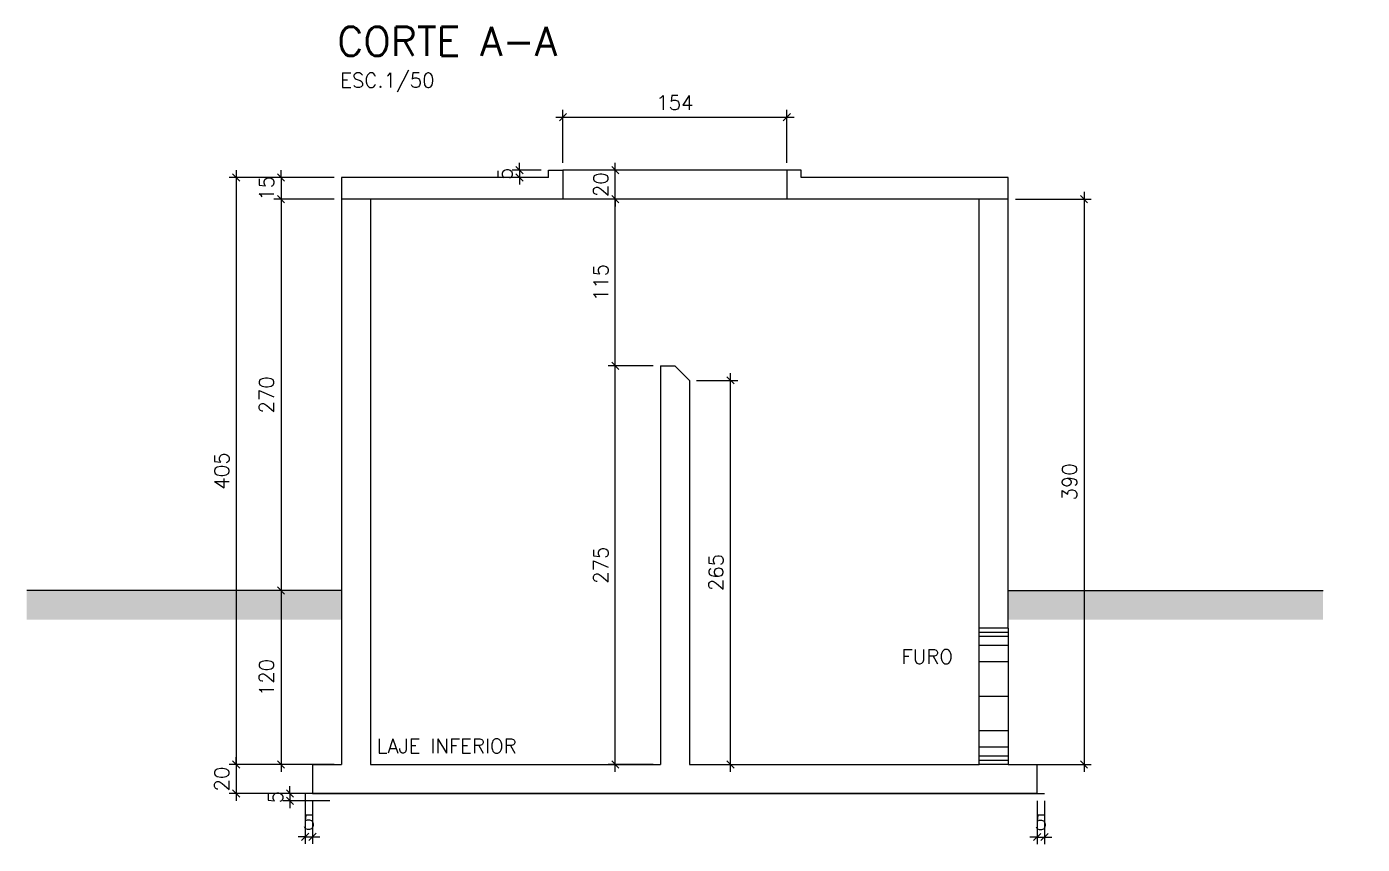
# Model space of a CAD drawing. Header units: inches. Extents: x 204712 to 217368, y 8428740 to 8432917.
# Drawn here: x 207433 to 208355, y 8431010 to 8431574 of the extents above; entities that cross this region are included whole.
import ezdxf

# ---------------------------------------------------------------- set-up
doc = ezdxf.new("R2010")
doc.units = ezdxf.units.IN
doc.header["$LTSCALE"] = 10
doc.header["$MEASUREMENT"] = 0
doc.linetypes.add('DASHDOT', pattern=[1, 0.5, -0.25, 0, -0.25])
for name, color, linetype in [('01', 1, 'Continuous'), ('02', 2, 'Continuous'), ('05', 5, 'Continuous'), ('1', 1, 'Continuous'), ('3', 3, 'Continuous'), ('4', 4, 'Continuous'), ('ARQ-PAREDE-G', 4, 'Continuous'), ('BAR-EIXOS', 80, 'DASHDOT'), ('LAYER1', 1, 'Continuous'), ('LAYER5', 5, 'Continuous'), ('Layer8', 8, 'Continuous')]:
    doc.layers.add(name, color=color, linetype=linetype)
doc.styles.add('ROMANS', font='romans')
doc.styles.add('STYLE-ROMANS', font='romans.shx')
doc.dimstyles.new('1-50', dxfattribs={"dimtxt": 10, "dimasz": 5, "dimexe": 5, "dimexo": 5, "dimgap": 5, "dimtad": 1, "dimdec": 0, "dimzin": 12, "dimdsep": 46, "dimtxsty": 'STYLE-ROMANS', "dimblk1": 'OBLIQUE', "dimblk2": 'OBLIQUE', "dimsah": 1, "dimcen": 0, "dimdle": 5, "dimclrd": 1, "dimclre": 1, "dimclrt": 3, "dimadec": 1, "dimazin": 3, "dimtfac": 1, "dimtdec": 0, "dimtix": 1, "dimtmove": 1, "dimatfit": 3, "dimldrblk": 'OPEN30', "dimfxl": 0, "dimtolj": 1, "dimtzin": 0, "dimarcsym": 0})

# ---------------------------------------------------------------- blocks, each defined once
blk = doc.blocks.new('_Oblique')
at = {"layer": 'BAR-EIXOS', "color": 0, "lineweight": -2}
blk.add_line((-0.5, -0.5), (0.5, 0.5), dxfattribs=at)
blk = doc.blocks.new('*D29')
at = {"layer": 'Defpoints', "color": 0}
for p in [(207652.49, 8431045.36), (207614.99, 8431040.36), (207647.49, 8431040.36)]:
    blk.add_point(p, dxfattribs=at)
at = {"layer": 'LAYER1', "color": 1, "lineweight": -2}
for p, q in [((207647.49, 8431045.36), (207609.99, 8431045.36)), ((207614.99, 8431045.36), (207614.99, 8431050.36)), ((207614.99, 8431045.36), (207614.99, 8431040.36)), ((207642.49, 8431040.36), (207609.99, 8431040.36)), ((207614.99, 8431040.36), (207614.99, 8431035.36))]:
    blk.add_line(p, q, dxfattribs=at)
at = {"layer": 'LAYER1', "color": 1, "lineweight": -2, "xscale": 5, "yscale": 5, "zscale": 5}
for p, rotation in [((207614.99, 8431045.36), 270), ((207614.99, 8431040.36), 90)]:
    blk.add_blockref('_Oblique', p, dxfattribs=dict(at, rotation=rotation))
at = {"layer": 'LAYER1', "color": 3, "insert": (207604.99, 8431042.86), "char_height": 10, "attachment_point": 5, "rotation": 90, "style": 'ROMANS'}
blk.add_mtext('\\A1;5', dxfattribs=at)
blk = doc.blocks.new('_Open30')
at = {"layer": 'Layer8', "color": 0, "lineweight": -2}
for p, q in [((-1, 0.27), (0, 0)), ((0, 0), (-1, -0.27)), ((0, 0), (-1, 0))]:
    blk.add_line(p, q, dxfattribs=at)
blk = doc.blocks.new('*D30')
at = {"layer": 'Defpoints', "color": 0}
for p in [(207625.55, 8431045.36), (207630.55, 8431045.36), (207630.55, 8431015.57)]:
    blk.add_point(p, dxfattribs=at)
at = {"layer": 'LAYER1', "color": 1, "lineweight": -2}
for p, q in [((207625.55, 8431040.36), (207625.55, 8431010.57)), ((207630.55, 8431040.36), (207630.55, 8431010.57)), ((207625.55, 8431015.57), (207620.55, 8431015.57)), ((207625.55, 8431015.57), (207630.55, 8431015.57)), ((207630.55, 8431015.57), (207635.55, 8431015.57))]:
    blk.add_line(p, q, dxfattribs=at)
at = {"layer": 'LAYER1', "color": 1, "lineweight": -2, "xscale": 5, "yscale": 5, "zscale": 5}
blk.add_blockref('_Oblique', (207625.55, 8431015.57), dxfattribs=at)
at = {"layer": 'LAYER1', "color": 1, "lineweight": -2, "xscale": 5, "yscale": 5, "zscale": 5, "rotation": 180}
blk.add_blockref('_Oblique', (207630.55, 8431015.57), dxfattribs=at)
at = {"layer": 'LAYER1', "color": 3, "insert": (207628.05, 8431025.57), "char_height": 10, "attachment_point": 5, "style": 'ROMANS'}
blk.add_mtext('\\A1;5', dxfattribs=at)
blk = doc.blocks.new('*D31')
at = {"layer": 'Defpoints', "color": 0}
for p in [(208130.55, 8431045.31), (208135.55, 8431045.36), (208135.55, 8431015.37)]:
    blk.add_point(p, dxfattribs=at)
at = {"layer": 'LAYER1', "color": 1, "lineweight": -2}
for p, q in [((208130.55, 8431040.31), (208130.55, 8431010.37)), ((208135.55, 8431040.36), (208135.55, 8431010.37)), ((208130.55, 8431015.37), (208125.55, 8431015.37)), ((208130.55, 8431015.37), (208135.55, 8431015.37)), ((208135.55, 8431015.37), (208140.55, 8431015.37))]:
    blk.add_line(p, q, dxfattribs=at)
at = {"layer": 'LAYER1', "color": 1, "lineweight": -2, "xscale": 5, "yscale": 5, "zscale": 5}
blk.add_blockref('_Oblique', (208130.55, 8431015.37), dxfattribs=at)
at = {"layer": 'LAYER1', "color": 1, "lineweight": -2, "xscale": 5, "yscale": 5, "zscale": 5, "rotation": 180}
blk.add_blockref('_Oblique', (208135.55, 8431015.37), dxfattribs=at)
at = {"layer": 'LAYER1', "color": 3, "insert": (208133.05, 8431025.37), "char_height": 10, "attachment_point": 5, "style": 'ROMANS'}
blk.add_mtext('\\A1;5', dxfattribs=at)
blk = doc.blocks.new('*D49')
at = {"layer": '05', "color": 1, "lineweight": -2}
for p, q in [((207788.34, 8431475.36), (207768.31, 8431475.36)), ((207773.31, 8431475.36), (207773.31, 8431480.36)), ((207773.31, 8431475.36), (207773.31, 8431470.36)), ((207788.34, 8431470.36), (207768.31, 8431470.36)), ((207773.31, 8431470.36), (207773.31, 8431465.36))]:
    blk.add_line(p, q, dxfattribs=at)
at = {"layer": 'Defpoints', "color": 0}
for p in [(207793.34, 8431475.36, -124148.93), (207773.31, 8431470.36), (207793.34, 8431470.36, -124148.93)]:
    blk.add_point(p, dxfattribs=at)
at = {"layer": '05', "color": 1, "lineweight": -2, "xscale": 5, "yscale": 5, "zscale": 5}
for p, rotation in [((207773.31, 8431475.36), 270), ((207773.31, 8431470.36), 90)]:
    blk.add_blockref('_Oblique', p, dxfattribs=dict(at, rotation=rotation))
at = {"layer": '05', "color": 3, "insert": (207763.31, 8431472.86), "char_height": 10, "attachment_point": 5, "rotation": 90, "style": 'ROMANS'}
blk.add_mtext('\\A1;5', dxfattribs=at)
blk = doc.blocks.new('*D32')
at = {"layer": '05', "color": 1, "lineweight": -2}
for p, q in [((207608.81, 8431470.36), (207608.81, 8431475.36)), ((207623.81, 8431470.36), (207603.81, 8431470.36)), ((207608.81, 8431470.36), (207608.81, 8431455.36)), ((207623.81, 8431455.36), (207603.81, 8431455.36)), ((207608.81, 8431455.36), (207608.81, 8431450.36))]:
    blk.add_line(p, q, dxfattribs=at)
at = {"layer": 'Defpoints', "color": 0}
for p in [(207628.81, 8431470.36, -124148.93), (207608.81, 8431455.36), (207628.81, 8431455.36, -124148.93)]:
    blk.add_point(p, dxfattribs=at)
at = {"layer": '05', "color": 1, "lineweight": -2, "xscale": 5, "yscale": 5, "zscale": 5}
for p, rotation in [((207608.81, 8431470.36), 270), ((207608.81, 8431455.36), 90)]:
    blk.add_blockref('_Oblique', p, dxfattribs=dict(at, rotation=rotation))
at = {"layer": '05', "color": 3, "insert": (207598.81, 8431462.86), "char_height": 10, "attachment_point": 5, "rotation": 90, "style": 'ROMANS'}
blk.add_mtext('\\A1;15', dxfattribs=at)
blk = doc.blocks.new('*D50')
at = {"layer": '05', "color": 1, "lineweight": -2}
for p, q in [((207577.95, 8431065.36), (207577.95, 8431070.36)), ((207625.55, 8431065.36), (207572.95, 8431065.36)), ((207577.95, 8431065.36), (207577.95, 8431045.36)), ((207625.55, 8431045.36), (207572.95, 8431045.36)), ((207577.95, 8431045.36), (207577.95, 8431040.36))]:
    blk.add_line(p, q, dxfattribs=at)
at = {"layer": 'Defpoints', "color": 0}
for p in [(207630.55, 8431065.36, -124148.93), (207577.95, 8431045.36), (207630.55, 8431045.36, 0.8)]:
    blk.add_point(p, dxfattribs=at)
at = {"layer": '05', "color": 1, "lineweight": -2, "xscale": 5, "yscale": 5, "zscale": 5}
for p, rotation in [((207577.95, 8431065.36), 270), ((207577.95, 8431045.36), 90)]:
    blk.add_blockref('_Oblique', p, dxfattribs=dict(at, rotation=rotation))
at = {"layer": '05', "color": 3, "insert": (207567.95, 8431055.36), "char_height": 10, "attachment_point": 5, "rotation": 90, "style": 'ROMANS'}
blk.add_mtext('\\A1;20', dxfattribs=at)
blk = doc.blocks.new('*D55')
at = {"layer": '1', "color": 1, "lineweight": -2}
for p, q in [((208162.81, 8431460.36), (208162.81, 8431060.36)), ((208115.55, 8431455.36), (208167.81, 8431455.36)), ((208115.55, 8431065.36), (208167.81, 8431065.36))]:
    blk.add_line(p, q, dxfattribs=at)
at = {"layer": 'Defpoints', "color": 0}
for p in [(208110.55, 8431455.36, -124148.93), (208110.55, 8431065.36, -124148.93), (208162.81, 8431065.36)]:
    blk.add_point(p, dxfattribs=at)
at = {"layer": '1', "color": 1, "lineweight": -2, "xscale": 5, "yscale": 5, "zscale": 5}
for p, rotation in [((208162.81, 8431455.36), 90), ((208162.81, 8431065.36), 270)]:
    blk.add_blockref('_Oblique', p, dxfattribs=dict(at, rotation=rotation))
at = {"layer": '1', "color": 3, "insert": (208152.81, 8431260.36), "char_height": 10, "attachment_point": 5, "rotation": 90, "style": 'ROMANS'}
blk.add_mtext('\\A1;390', dxfattribs=at)
blk = doc.blocks.new('*D39')
at = {"layer": '1', "color": 1, "lineweight": -2}
for p, q in [((207798.34, 8431511.92), (207962.75, 8431511.92)), ((207803.34, 8431480.36), (207803.34, 8431516.92)), ((207957.75, 8431480.36), (207957.75, 8431516.92))]:
    blk.add_line(p, q, dxfattribs=at)
at = {"layer": 'Defpoints', "color": 0}
for p in [(207957.75, 8431511.92), (207803.34, 8431475.36), (207957.75, 8431475.36)]:
    blk.add_point(p, dxfattribs=at)
at = {"layer": '1', "color": 1, "lineweight": -2, "xscale": 5, "yscale": 5, "zscale": 5, "rotation": 180}
blk.add_blockref('_Oblique', (207803.34, 8431511.92), dxfattribs=at)
at = {"layer": '1', "color": 1, "lineweight": -2, "xscale": 5, "yscale": 5, "zscale": 5}
blk.add_blockref('_Oblique', (207957.75, 8431511.92), dxfattribs=at)
at = {"layer": '1', "color": 3, "insert": (207880.55, 8431521.92), "char_height": 10, "attachment_point": 5, "style": 'ROMANS'}
blk.add_mtext('\\A1;154', dxfattribs=at)
blk = doc.blocks.new('*D57')
at = {"layer": '1', "color": 1, "lineweight": -2}
for p, q in [((207577.95, 8431475.36), (207577.95, 8431060.36)), ((207645.55, 8431470.36), (207572.95, 8431470.36)), ((207645.55, 8431065.36), (207572.95, 8431065.36))]:
    blk.add_line(p, q, dxfattribs=at)
at = {"layer": 'Defpoints', "color": 0}
for p in [(207650.55, 8431470.36), (207577.95, 8431065.36), (207650.55, 8431065.36)]:
    blk.add_point(p, dxfattribs=at)
at = {"layer": '1', "color": 1, "lineweight": -2, "xscale": 5, "yscale": 5, "zscale": 5}
for p, rotation in [((207577.95, 8431470.36), 90), ((207577.95, 8431065.36), 270)]:
    blk.add_blockref('_Oblique', p, dxfattribs=dict(at, rotation=rotation))
at = {"layer": '1', "color": 3, "insert": (207567.95, 8431267.86), "char_height": 10, "attachment_point": 5, "rotation": 90, "style": 'ROMANS'}
blk.add_mtext('\\A1;405', dxfattribs=at)
blk = doc.blocks.new('*D58')
at = {"layer": '1', "color": 1, "lineweight": -2}
for p, q in [((207865.55, 8431340.36), (207834.46, 8431340.36)), ((207839.46, 8431060.36), (207839.46, 8431345.36)), ((207865.55, 8431065.36), (207834.46, 8431065.36))]:
    blk.add_line(p, q, dxfattribs=at)
at = {"layer": 'Defpoints', "color": 0}
for p in [(207839.46, 8431340.36), (207870.55, 8431340.36), (207870.55, 8431065.36)]:
    blk.add_point(p, dxfattribs=at)
at = {"layer": '1', "color": 1, "lineweight": -2, "xscale": 5, "yscale": 5, "zscale": 5}
for p, rotation in [((207839.46, 8431340.36), 90), ((207839.46, 8431065.36), 270)]:
    blk.add_blockref('_Oblique', p, dxfattribs=dict(at, rotation=rotation))
at = {"layer": '1', "color": 3, "insert": (207829.46, 8431202.86), "char_height": 10, "attachment_point": 5, "rotation": 90, "style": 'ROMANS'}
blk.add_mtext('\\A1;275', dxfattribs=at)
blk = doc.blocks.new('*D59')
at = {"layer": '1', "color": 1, "lineweight": -2}
for p, q in [((207839.46, 8431335.36), (207839.46, 8431460.36)), ((207865.55, 8431340.36), (207834.46, 8431340.36))]:
    blk.add_line(p, q, dxfattribs=at)
at = {"layer": 'Defpoints', "color": 0}
for p in [(207839.46, 8431455.36), (207839.46, 8431455.36), (207870.55, 8431340.36)]:
    blk.add_point(p, dxfattribs=at)
at = {"layer": '1', "color": 1, "lineweight": -2, "xscale": 5, "yscale": 5, "zscale": 5}
for p, rotation in [((207839.46, 8431455.36), 90), ((207839.46, 8431340.36), 270)]:
    blk.add_blockref('_Oblique', p, dxfattribs=dict(at, rotation=rotation))
at = {"layer": '1', "color": 3, "insert": (207829.46, 8431397.86), "char_height": 10, "attachment_point": 5, "rotation": 90, "style": 'ROMANS'}
blk.add_mtext('\\A1;115', dxfattribs=at)
blk = doc.blocks.new('*D60')
at = {"layer": '1', "color": 1, "lineweight": -2}
for p, q in [((207836.96, 8431475.36), (207834.46, 8431475.36)), ((207839.46, 8431475.36), (207839.46, 8431480.36)), ((207839.46, 8431455.36), (207839.46, 8431475.36)), ((207839.46, 8431455.36), (207839.46, 8431450.36))]:
    blk.add_line(p, q, dxfattribs=at)
at = {"layer": 'Defpoints', "color": 0}
for p in [(207839.46, 8431475.36), (207841.96, 8431475.36), (207839.46, 8431455.36)]:
    blk.add_point(p, dxfattribs=at)
at = {"layer": '1', "color": 1, "lineweight": -2, "xscale": 5, "yscale": 5, "zscale": 5}
for p, rotation in [((207839.46, 8431475.36), 270), ((207839.46, 8431455.36), 90)]:
    blk.add_blockref('_Oblique', p, dxfattribs=dict(at, rotation=rotation))
at = {"layer": '1', "color": 3, "insert": (207829.46, 8431465.36), "char_height": 10, "attachment_point": 5, "rotation": 90, "style": 'ROMANS'}
blk.add_mtext('\\A1;20', dxfattribs=at)
blk = doc.blocks.new('*D61')
at = {"layer": '1', "color": 1, "lineweight": -2}
for p, q in [((207895.55, 8431330.36), (207923.88, 8431330.36)), ((207918.88, 8431060.36), (207918.88, 8431335.36)), ((207895.55, 8431065.36), (207923.88, 8431065.36))]:
    blk.add_line(p, q, dxfattribs=at)
at = {"layer": 'Defpoints', "color": 0}
for p in [(207890.55, 8431330.36), (207918.88, 8431330.36), (207890.55, 8431065.36)]:
    blk.add_point(p, dxfattribs=at)
at = {"layer": '1', "color": 1, "lineweight": -2, "xscale": 5, "yscale": 5, "zscale": 5}
for p, rotation in [((207918.88, 8431330.36), 90), ((207918.88, 8431065.36), 270)]:
    blk.add_blockref('_Oblique', p, dxfattribs=dict(at, rotation=rotation))
at = {"layer": '1', "color": 3, "insert": (207908.88, 8431197.86), "char_height": 10, "attachment_point": 5, "rotation": 90, "style": 'ROMANS'}
blk.add_mtext('\\A1;265', dxfattribs=at)
blk = doc.blocks.new('*D62')
at = {"layer": '1', "color": 1, "lineweight": -2}
for p, q in [((207608.81, 8431460.36), (207608.81, 8431180.38)), ((207645.55, 8431455.36), (207603.81, 8431455.36)), ((207645.55, 8431185.38), (207603.81, 8431185.38))]:
    blk.add_line(p, q, dxfattribs=at)
at = {"layer": 'Defpoints', "color": 0}
for p in [(207650.55, 8431455.36), (207608.81, 8431185.38), (207650.55, 8431185.38)]:
    blk.add_point(p, dxfattribs=at)
at = {"layer": '1', "color": 1, "lineweight": -2, "xscale": 5, "yscale": 5, "zscale": 5}
for p, rotation in [((207608.81, 8431455.36), 90), ((207608.81, 8431185.38), 270)]:
    blk.add_blockref('_Oblique', p, dxfattribs=dict(at, rotation=rotation))
at = {"layer": '1', "color": 3, "insert": (207598.81, 8431320.37), "char_height": 10, "attachment_point": 5, "rotation": 90, "style": 'ROMANS'}
blk.add_mtext('\\A1;270', dxfattribs=at)
blk = doc.blocks.new('*D63')
at = {"layer": '1', "color": 1, "lineweight": -2}
for p, q in [((207608.81, 8431190.38), (207608.81, 8431060.36)), ((207645.55, 8431185.38), (207603.81, 8431185.38))]:
    blk.add_line(p, q, dxfattribs=at)
at = {"layer": 'Defpoints', "color": 0}
for p in [(207650.55, 8431185.38), (207608.81, 8431065.36), (207608.81, 8431065.36)]:
    blk.add_point(p, dxfattribs=at)
at = {"layer": '1', "color": 1, "lineweight": -2, "xscale": 5, "yscale": 5, "zscale": 5}
for p, rotation in [((207608.81, 8431185.38), 90), ((207608.81, 8431065.36), 270)]:
    blk.add_blockref('_Oblique', p, dxfattribs=dict(at, rotation=rotation))
at = {"layer": '1', "color": 3, "insert": (207598.81, 8431125.37), "char_height": 10, "attachment_point": 5, "rotation": 90, "style": 'ROMANS'}
blk.add_mtext('\\A1;120', dxfattribs=at)

msp = doc.modelspace()

# ---------------------------------------------------------------- hatches: boundary and pattern name
at = {"layer": 'LAYER1'}
h = msp.add_hatch(dxfattribs=at)
h.set_pattern_fill('AR-PARQ1', color=256, scale=2, angle=45)
h.set_pattern_definition([(135, (-372332.244, -158060.432), (-33.9411255, 4e-15), [24, -24]), (135, (-372329.415, -158057.603), (-33.9411255, 4e-15), [24, -24]), (135, (-372326.587, -158054.775), (-33.9411255, 4e-15), [24, -24]), (135, (-372323.758, -158051.947), (-33.9411255, 4e-15), [24, -24]), (135, (-372320.93, -158049.118), (-33.9411255, 4e-15), [24, -24]), (135, (-372318.101, -158046.29), (-33.9411255, 4e-15), [24, -24]), (135, (-372315.273, -158043.461), (-33.9411255, 4e-15), [24, -24]), (45, (-372349.214, -158043.461), (33.9411255, -4e-15), [24, -24]), (45, (-372352.043, -158040.633), (33.9411255, -4e-15), [24, -24]), (45, (-372354.87, -158037.804), (33.9411255, -4e-15), [24, -24]), (45, (-372357.7, -158034.976), (33.9411255, -4e-15), [24, -24]), (45, (-372360.528, -158032.148), (33.9411255, -4e-15), [24, -24]), (45, (-372363.356, -158029.32), (33.9411255, -4e-15), [24, -24]), (45, (-372366.185, -158026.49), (33.9411255, -4e-15), [24, -24])])
h.paths.add_polyline_path([(207650.55, 8431185.38), (207433.36, 8431185.38), (207433.36, 8431165.38), (207650.55, 8431165.38)])
h.paths.add_polyline_path([(208327.74, 8431185.38), (208110.55, 8431185.38), (208110.55, 8431165.38), (208327.74, 8431165.38)])
h.paths.add_polyline_path([(208667.16, 8431185.36), (208567.32, 8431185.36), (208567.32, 8431165.36), (208667.16, 8431165.36)])
h.paths.add_polyline_path([(209050.56, 8431185.36), (208907.16, 8431185.36), (208907.16, 8431165.36), (209050.56, 8431165.36)])

# ---------------------------------------------------------------- linework, layer by layer
at = {"layer": '01', "linetype": 'ByBlock', "flags": 128}
for points in [[(207957.75, 8431475.36), (207803.34, 8431475.36)], [(207957.75, 8431455.36), (207803.34, 8431455.36)]]:
    msp.add_lwpolyline(points, dxfattribs=at)
at = {"layer": '02'}
for p, q in [((208090.55, 8431065.36), (208090.55, 8431159.4)), ((208110.55, 8431159.4), (208110.55, 8431065.36))]:
    msp.add_line(p, q, dxfattribs=at)
at = {"layer": '05'}
for p, q in [((207625.55, 8431045.36), (207625.55, 8431040.36)), ((208130.55, 8431045.36), (208135.55, 8431045.36))]:
    msp.add_line(p, q, dxfattribs=at)
at = {"layer": '1'}
for p, q in [((208110.55, 8431156.51), (208090.55, 8431156.51)), ((208110.55, 8431153.58), (208090.55, 8431153.58)), ((208110.55, 8431147.47), (208090.55, 8431147.47)), ((208110.55, 8431136.22), (208090.55, 8431136.22)), ((208110.55, 8431112.38), (208090.55, 8431112.38)), ((208110.55, 8431088.54), (208090.55, 8431088.54)), ((208110.55, 8431077.29), (208090.55, 8431077.29)), ((208110.55, 8431071.19), (208090.55, 8431071.19)), ((208110.55, 8431068.25), (208090.55, 8431068.25))]:
    msp.add_line(p, q, dxfattribs=at)
at = {"layer": '4'}
msp.add_line((208130.55, 8431045.36), (207625.55, 8431045.36), dxfattribs=at)
at = {"layer": '4', "flags": 128}
for points in [[(207793.34, 8431470.36), (207793.34, 8431475.36), (207803.34, 8431475.36), (207803.34, 8431455.36)], [(207967.75, 8431470.36), (207967.75, 8431475.36), (207957.75, 8431475.36), (207957.75, 8431455.36)]]:
    msp.add_lwpolyline(points, dxfattribs=at)
at = {"layer": 'ARQ-PAREDE-G'}
for p, q in [((207793.34, 8431470.36), (207650.55, 8431470.36)), ((207650.55, 8431470.36), (207650.55, 8431065.36)), ((208110.55, 8431470.36), (207967.75, 8431470.36)), ((208110.55, 8431159.4), (208110.55, 8431470.36)), ((207803.34, 8431455.36), (207650.55, 8431455.36)), ((207670.55, 8431455.36), (207670.55, 8431065.36)), ((208110.55, 8431455.36), (207957.75, 8431455.36)), ((208090.55, 8431159.4), (208090.55, 8431455.36)), ((207870.55, 8431340.36), (207870.55, 8431065.36)), ((207870.55, 8431340.36), (207880.55, 8431340.36)), ((207880.55, 8431340.36), (207890.55, 8431330.36)), ((207890.55, 8431330.36), (207890.55, 8431065.36)), ((208110.55, 8431159.4), (208090.55, 8431159.4)), ((207630.55, 8431065.36), (207630.55, 8431045.36)), ((207630.55, 8431065.36), (207650.55, 8431065.36)), ((207670.55, 8431065.36), (207870.55, 8431065.36)), ((207890.55, 8431065.36), (208090.55, 8431065.36)), ((208110.55, 8431065.36), (208090.55, 8431065.36)), ((208110.55, 8431065.36), (208130.55, 8431065.36)), ((208130.55, 8431045.36), (208130.55, 8431065.36)), ((207630.55, 8431045.36), (208130.55, 8431045.36))]:
    msp.add_line(p, q, dxfattribs=at)
at = {"layer": 'LAYER1'}
for p, q in [((207650.55, 8431185.38), (207433.36, 8431185.38)), ((208110.55, 8431185.38), (208327.74, 8431185.38))]:
    msp.add_line(p, q, dxfattribs=at)

# ---------------------------------------------------------------- texts
at = {"layer": '3', "linetype": 'Continuous', "style": 'ROMANS'}
for s, p in [('ESC.1/50', (207649.61, 8431532.38)), ('FURO', (208036.87, 8431134.84)), ('LAJE INFERIOR', (207674.92, 8431073.17, 124148.56))]:
    msp.add_text(s, height=10, dxfattribs=at).set_placement(p)
at = {"layer": 'LAYER5', "linetype": 'Continuous', "style": 'ROMANS'}
msp.add_text('CORTE A-A', height=20, dxfattribs=at).set_placement((207647.64, 8431554.3))

# ---------------------------------------------------------------- dimensions: what is measured, and where the dimension line sits
at = {"layer": '05'}
for base, p1, p2, picture, middle in [((207608.81, 8431455.36, 124148.93), (207628.81, 8431470.36), (207628.81, 8431455.36), '*D32', (207598.81, 8431462.86, 124148.93)), ((207773.31, 8431470.36, 124148.93), (207793.34, 8431475.36), (207793.34, 8431470.36), '*D49', (207763.31, 8431472.86, 124148.93)), ((207577.95, 8431045.36, 124148.93), (207630.55, 8431065.36), (207630.55, 8431045.36, 124149.73), '*D50', (207567.95, 8431055.36, 124148.93))]:
    dim = msp.add_linear_dim(base=base, p1=p1, p2=p2, angle=90, dimstyle='1-50', override={"dimtxsty": 'ROMANS'}, dxfattribs=at)
    dim.commit()
    dim.dimension.update_dxf_attribs({"geometry": picture, "text_midpoint": middle})
at = {"layer": '1'}
dim = msp.add_linear_dim(base=(207957.75, 8431511.92), p1=(207803.34, 8431475.36), p2=(207957.75, 8431475.36), dimstyle='1-50', override={"dimtxsty": 'ROMANS'}, dxfattribs=at)
dim.commit()
dim.dimension.update_dxf_attribs({"geometry": '*D39', "text_midpoint": (207880.55, 8431521.92)})
for base, p1, p2, picture, middle in [((207577.95, 8431065.36), (207650.55, 8431470.36), (207650.55, 8431065.36), '*D57', (207567.95, 8431267.86)), ((207839.46, 8431475.36), (207839.46, 8431455.36), (207841.96, 8431475.36), '*D60', (207829.46, 8431465.36)), ((207608.81, 8431185.38), (207650.55, 8431455.36), (207650.55, 8431185.38), '*D62', (207598.81, 8431320.37)), ((207839.46, 8431455.36), (207870.55, 8431340.36), (207839.46, 8431455.36), '*D59', (207829.46, 8431397.86)), ((208162.81, 8431065.36, 124148.93), (208110.55, 8431455.36), (208110.55, 8431065.36), '*D55', (208152.81, 8431260.36, 124148.93)), ((207839.46, 8431340.36), (207870.55, 8431065.36), (207870.55, 8431340.36), '*D58', (207829.46, 8431202.86)), ((207918.88, 8431330.36), (207890.55, 8431065.36), (207890.55, 8431330.36), '*D61', (207908.88, 8431197.86)), ((207608.81, 8431065.36), (207650.55, 8431185.38), (207608.81, 8431065.36), '*D63', (207598.81, 8431125.37))]:
    dim = msp.add_linear_dim(base=base, p1=p1, p2=p2, angle=90, dimstyle='1-50', override={"dimtxsty": 'ROMANS'}, dxfattribs=at)
    dim.commit()
    dim.dimension.update_dxf_attribs({"geometry": picture, "text_midpoint": middle})
at = {"layer": 'LAYER1'}
dim = msp.add_linear_dim(base=(207614.99, 8431040.36, 124149.73), p1=(207652.49, 8431045.36, 124149.73), p2=(207647.49, 8431040.36, 124149.73), angle=90, dimstyle='1-50', override={"dimtxsty": 'ROMANS'}, dxfattribs=at)
dim.commit()
dim.dimension.update_dxf_attribs({"geometry": '*D29', "text_midpoint": (207604.99, 8431042.86, 124149.73)})
for base, p1, p2, picture, middle in [((207630.55, 8431015.57, 124149.73), (207625.55, 8431045.36, 124149.73), (207630.55, 8431045.36, 124149.73), '*D30', (207628.05, 8431025.57, 124149.73)), ((208135.55, 8431015.37, 124149.73), (208130.55, 8431045.31, 124149.73), (208135.55, 8431045.36, 124149.73), '*D31', (208133.05, 8431025.37, 124149.73))]:
    dim = msp.add_linear_dim(base=base, p1=p1, p2=p2, dimstyle='1-50', override={"dimtxsty": 'ROMANS'}, dxfattribs=at)
    dim.commit()
    dim.dimension.update_dxf_attribs({"geometry": picture, "text_midpoint": middle})

doc.saveas('drawing.dxf')
